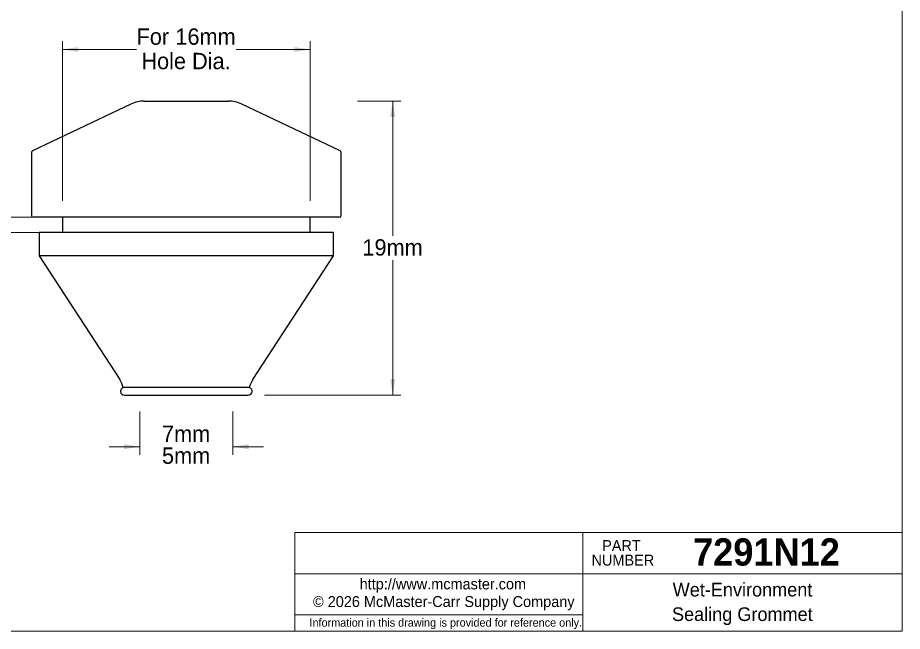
# Model space of a CAD drawing. Header units: millimetres. Extents: x 2.1 to 91, y 2.1 to 69.8.
# Drawn here: x 33.9 to 91, y 2.1 to 41.8 of the extents above; entities that cross this region are included whole.
import ezdxf

# ---------------------------------------------------------------- set-up
doc = ezdxf.new("R2010")
doc.units = ezdxf.units.MM
doc.header["$LTSCALE"] = 0.333333
doc.linetypes.add('SLD-Solid', pattern=[0])
doc.styles.add('SLDTEXTSTYLE0', font='ARIAL.TTF', dxfattribs={"width": 0.948})
doc.styles.add('SLDTEXTSTYLE1', font='ARIALBD.TTF', dxfattribs={"width": 0.948})
doc.dimstyles.new('SLDDIMSTYLE0', dxfattribs={"dimtxt": 1.027327, "dimasz": 1.027327, "dimexe": 0, "dimexo": 0.0625, "dimgap": 0.256832, "dimtad": 0, "dimtih": 1, "dimtoh": 1, "dimdec": 0, "dimrnd": 1e-09, "dimzin": 12, "dimdsep": 46, "dimtxsty": 'SLDTEXTSTYLE0', "dimsah": 1, "dimcen": 0.09, "dimadec": 0, "dimazin": 3, "dimlim": 1, "dimtp": 1, "dimtm": 1, "dimtfac": 1, "dimtdec": 0, "dimtmove": 0, "dimatfit": 0, "dimfxl": 0, "dimfrac": 2, "dimtolj": 1, "dimtzin": 12, "dimarcsym": 0})
doc.dimstyles.new('SLDDIMSTYLE1', dxfattribs={"dimtxt": 1.027327, "dimasz": 1.027327, "dimexe": 0, "dimexo": 0.0625, "dimgap": 0.256832, "dimtad": 0, "dimtih": 1, "dimtoh": 1, "dimdec": 0, "dimrnd": 1e-09, "dimzin": 12, "dimdsep": 46, "dimtxsty": 'SLDTEXTSTYLE0', "dimsah": 1, "dimcen": 0.09, "dimadec": 0, "dimazin": 3, "dimlim": 1, "dimtp": 3, "dimtfac": 1, "dimtdec": 0, "dimtmove": 0, "dimatfit": 0, "dimfxl": 0, "dimfrac": 2, "dimtolj": 1, "dimtzin": 12, "dimarcsym": 0})
doc.dimstyles.new('SLDDIMSTYLE2', dxfattribs={"dimtxt": 1.027327, "dimasz": 1.027327, "dimexe": 0, "dimexo": 0.0625, "dimgap": 0.256832, "dimtad": 0, "dimtih": 1, "dimtoh": 1, "dimdec": 4, "dimrnd": 1e-09, "dimzin": 12, "dimdsep": 46, "dimtxsty": 'SLDTEXTSTYLE0', "dimsah": 1, "dimcen": 0.09, "dimadec": 0, "dimazin": 3, "dimtfac": 1, "dimtdec": 4, "dimtofl": 0, "dimtmove": 0, "dimatfit": 3, "dimfxl": 0, "dimfrac": 2, "dimtolj": 1, "dimtzin": 12, "dimarcsym": 0})

# ---------------------------------------------------------------- blocks, each defined once
blk = doc.blocks.new('SW_NOTE_0')
at = {"color": 0, "linetype": 'SLD-Solid', "lineweight": 18, "insert": (2.106, 0.91), "char_height": 0.7056, "attachment_point": 2, "style": 'SLDTEXTSTYLE0'}
blk.add_mtext('NUMBER', dxfattribs=at)
blk = doc.blocks.new('SW_NOTE_0_1')
at = {"color": 0, "linetype": 'SLD-Solid', "lineweight": 18, "insert": (1.279, 0.91), "char_height": 0.7056, "attachment_point": 2, "style": 'SLDTEXTSTYLE0'}
blk.add_mtext('PART', dxfattribs=at)
blk = doc.blocks.new('Part Number Tag')
at = {"color": 7, "linetype": 'SLD-Solid', "lineweight": 18}
for name, p in [('SW_NOTE_0_1', (-1.267, 0.033)), ('SW_NOTE_0', (-2.001, -0.906))]:
    blk.add_blockref(name, p, dxfattribs=at)
blk = doc.blocks.new('SW_NOTE_0_2')
at = {"color": 0, "linetype": 'SLD-Solid', "lineweight": 18, "insert": (9.112, 0.682), "char_height": 0.52917, "attachment_point": 2, "style": 'SLDTEXTSTYLE0'}
blk.add_mtext('Information in this drawing is provided for reference only.', dxfattribs=at)
blk = doc.blocks.new('Shortened Dimensions Statement')
at = {"color": 7, "linetype": 'SLD-Solid', "lineweight": 18}
blk.add_blockref('SW_NOTE_0_2', (-8.672, -0.404), dxfattribs=at)
blk = doc.blocks.new('SW_NOTE_0_3')
at = {"color": 0, "linetype": 'SLD-Solid', "lineweight": 18, "insert": (5.633, 0.91), "char_height": 0.70556, "attachment_point": 2, "style": 'SLDTEXTSTYLE0'}
blk.add_mtext('http://www.mcmaster.com', dxfattribs=at)
blk = doc.blocks.new('Internet')
at = {"color": 7, "linetype": 'SLD-Solid', "lineweight": 18}
blk.add_blockref('SW_NOTE_0_3', (-5.274, -0.052), dxfattribs=at)
blk = doc.blocks.new('_D')
at = {"color": 7, "linetype": 'SLD-Solid', "lineweight": 0}
for p, q in [((41.774, 16.321), (41.774, 13.517)), ((47.774, 16.321), (47.774, 13.517)), ((41.774, 14.046), (39.799, 14.046)), ((47.774, 14.046), (49.75, 14.046))]:
    blk.add_line(p, q, dxfattribs=at)
at = {"color": 7, "linetype": 'SLD-Solid', "lineweight": 18}
for points in [[(41.774, 14.046), (40.747, 14.204), (40.747, 13.888)], [(47.774, 14.046), (48.802, 13.888), (48.802, 14.204)]]:
    blk.add_solid(points, dxfattribs=at)
at = {"color": 7, "linetype": 'SLD-Solid', "lineweight": 18, "char_height": 1.0583, "attachment_point": 1, "style": 'SLDTEXTSTYLE0'}
for s, insert in [('7mm', (43.206, 15.41)), ('5mm', (43.206, 13.999))]:
    blk.add_mtext(s, dxfattribs=dict(at, insert=insert))
blk = doc.blocks.new('_D_1')
at = {"color": 7, "linetype": 'SLD-Solid', "lineweight": 0}
for p, q in [((30.383, 31.043), (31.441, 31.043)), ((31.441, 31.043), (31.441, 28.879)), ((35.003, 28.879), (30.912, 28.879)), ((35.716, 27.879), (30.912, 27.879)), ((31.441, 27.879), (31.441, 25.904))]:
    blk.add_line(p, q, dxfattribs=at)
at = {"color": 7, "linetype": 'SLD-Solid', "lineweight": 18}
for points in [[(31.441, 28.879), (31.599, 29.907), (31.283, 29.907)], [(31.441, 27.879), (31.283, 26.852), (31.599, 26.852)]]:
    blk.add_solid(points, dxfattribs=at)
at = {"color": 7, "linetype": 'SLD-Solid', "lineweight": 18, "char_height": 1.0583, "attachment_point": 1, "style": 'SLDTEXTSTYLE0'}
for s, insert in [('4mm', (27.247, 32.407)), ('1mm', (27.247, 30.996))]:
    blk.add_mtext(s, dxfattribs=dict(at, insert=insert))
blk = doc.blocks.new('_D_2')
at = {"color": 7, "linetype": 'SLD-Solid', "lineweight": 0}
for p, q in [((36.774, 29.938), (36.774, 40.242)), ((52.774, 29.938), (52.774, 40.242)), ((36.774, 39.713), (41.56, 39.713)), ((52.774, 39.713), (47.989, 39.713))]:
    blk.add_line(p, q, dxfattribs=at)
at = {"color": 7, "linetype": 'SLD-Solid', "lineweight": 18}
for points in [[(36.774, 39.713), (37.802, 39.555), (37.802, 39.871)], [(52.774, 39.713), (51.747, 39.871), (51.747, 39.555)]]:
    blk.add_solid(points, dxfattribs=at)
at = {"color": 7, "linetype": 'SLD-Solid', "lineweight": 18, "char_height": 1.0583, "attachment_point": 1, "style": 'SLDTEXTSTYLE0'}
for s, insert in [('For ', (41.56, 41.077)), ('16mm', (44.069, 41.077)), ('Hole Dia.', (41.874, 39.499))]:
    blk.add_mtext(s, dxfattribs=dict(at, insert=insert))
blk = doc.blocks.new('_D_3')
at = {"color": 7, "linetype": 'SLD-Solid', "lineweight": 0}
for p, q in [((55.833, 36.379), (58.637, 36.379)), ((58.108, 36.379), (58.108, 27.668)), ((58.108, 17.379), (58.108, 26.091)), ((49.833, 17.379), (58.637, 17.379))]:
    blk.add_line(p, q, dxfattribs=at)
at = {"color": 7, "linetype": 'SLD-Solid', "lineweight": 18}
for points in [[(58.108, 36.379), (57.95, 35.352), (58.266, 35.352)], [(58.108, 17.379), (58.266, 18.407), (57.95, 18.407)]]:
    blk.add_solid(points, dxfattribs=at)
at = {"color": 7, "linetype": 'SLD-Solid', "lineweight": 18, "insert": (56.148, 27.455), "char_height": 1.0583, "attachment_point": 1, "style": 'SLDTEXTSTYLE0'}
blk.add_mtext('19mm', dxfattribs=at)

msp = doc.modelspace()

# ---------------------------------------------------------------- linework, layer by layer
at = {"color": 7, "linetype": 'SLD-Solid', "lineweight": 18}
for p, q in [((91.01667, 2.11667), (91.01667, 69.85)), ((91.01667, 8.51113), (51.79376, 8.51113)), ((51.79376, 8.51113), (51.79376, 2.11667)), ((70.37917, 5.82083), (70.37917, 8.51113)), ((51.79376, 5.82083), (91.01667, 5.82083)), ((70.37917, 3.175), (70.37917, 5.82083)), ((51.79376, 3.175), (70.37917, 3.175)), ((70.37917, 3.175), (70.37917, 2.11667)), ((2.11667, 2.11667), (91.01667, 2.11667))]:
    msp.add_line(p, q, dxfattribs=at)
at = {"color": 7, "linetype": 'SLD-Solid', "lineweight": 25}
for p, q in [((41.1971, 36.18545), (34.83138, 33.15659)), ((42.0564, 36.37946), (47.4923, 36.37946)), ((54.71731, 33.15659), (48.3516, 36.18545)), ((34.77435, 33.06629), (34.77435, 28.97946)), ((54.77435, 28.97946), (54.77435, 33.06629)), ((54.67435, 28.87946), (34.87435, 28.87946)), ((36.77435, 28.87946), (36.77435, 27.87946)), ((52.77435, 27.87946), (52.77435, 28.87946)), ((35.27435, 27.87946), (35.27435, 26.37946)), ((54.27435, 27.87946), (35.27435, 27.87946)), ((54.27435, 26.37946), (54.27435, 27.87946)), ((35.27435, 26.37946), (40.47775, 18.37946)), ((54.27435, 26.37946), (35.27435, 26.37946)), ((49.07095, 18.37946), (54.27435, 26.37946)), ((44.77435, 17.87034), (40.70744, 17.87034)), ((48.84126, 17.87034), (44.77435, 17.87034)), ((40.77435, 17.37946), (48.77435, 17.37946))]:
    msp.add_line(p, q, dxfattribs=at)
for centre, radius, start, end in [((42.0564, 34.37946), 2, 90, 115.445434), ((47.4923, 34.37946), 2, 64.554566, 90), ((34.87435, 33.06629), 0.1, 115.445434, 180), ((54.67435, 33.06629), 0.1, 0, 64.554566), ((34.87435, 28.97946), 0.1, 180, 270), ((54.67435, 28.97946), 0.1, 270, 0), ((38.94029, 17.37946), 1.83406, 15.524259, 33.04097), ((50.60841, 17.37946), 1.83406, 146.95903, 164.475741), ((40.77435, 17.62946), 0.25, 105.524259, 270), ((48.77435, 17.62946), 0.25, 270, 74.475741)]:
    msp.add_arc(centre, radius, start, end, dxfattribs=at)

# ---------------------------------------------------------------- block references
at = {"color": 7, "linetype": 'Continuous'}
for name, p in [('Part Number Tag', (72.86535, 7.06662)), ('Internet', (60.98636, 4.67194)), ('Shortened Dimensions Statement', (61.09206, 2.66911))]:
    msp.add_blockref(name, p, dxfattribs=at)

# ---------------------------------------------------------------- texts
at = {"color": 7, "linetype": 'Continuous', "lineweight": 0, "attachment_point": 2}
for s, insert, char_height, style in [('7291N12', (82.24234, 8.12612), 1.763889, 'SLDTEXTSTYLE1'), ('Wet-Environment', (80.69679, 5.25263), 0.8819444, 'SLDTEXTSTYLE0'), ('© 2026 McMaster-Carr Supply Company', (61.40392, 4.39214), 0.7055556, 'SLDTEXTSTYLE0'), ('Sealing Grommet', (80.68669, 3.66513), 0.8819444, 'SLDTEXTSTYLE0')]:
    msp.add_mtext(s, dxfattribs=dict(at, insert=insert, char_height=char_height, style=style))

# ---------------------------------------------------------------- dimensions: what is measured, and where the dimension line sits
at = {"color": 7, "linetype": 'SLD-Solid', "lineweight": 18}
dim = msp.add_linear_dim(base=(36.77435, 39.71279), p1=(52.77435, 28.87946), p2=(36.77435, 28.87946), text='For <>\\PHole Dia.', dimstyle='SLDDIMSTYLE2', dxfattribs=at)
dim.commit()
dim.dimension.update_dxf_attribs({"geometry": '_D_2', "text_midpoint": (44.77435, 39.71279), "dimtype": 160})
for base, p1, p2, dimstyle, picture, middle in [((58.10768, 36.37946), (48.77435, 17.37946), (54.77435, 36.37946), 'SLDDIMSTYLE2', '_D_3', (58.10768, 26.87946)), ((31.44102, 27.87946), (36.77435, 28.87946), (36.77435, 27.87946), 'SLDDIMSTYLE1', '_D_1', (31.44102, 31.04292))]:
    dim = msp.add_linear_dim(base=base, p1=p1, p2=p2, angle=90, dimstyle=dimstyle, dxfattribs=at)
    dim.commit()
    dim.dimension.update_dxf_attribs({"geometry": picture, "text_midpoint": middle, "dimtype": 160})
dim = msp.add_linear_dim(base=(47.77435, 14.04612), p1=(41.77435, 17.37946), p2=(47.77435, 17.37946), dimstyle='SLDDIMSTYLE0', dxfattribs=at)
dim.commit()
dim.dimension.update_dxf_attribs({"geometry": '_D', "text_midpoint": (44.77435, 14.04612), "dimtype": 160})

doc.saveas('drawing.dxf')
